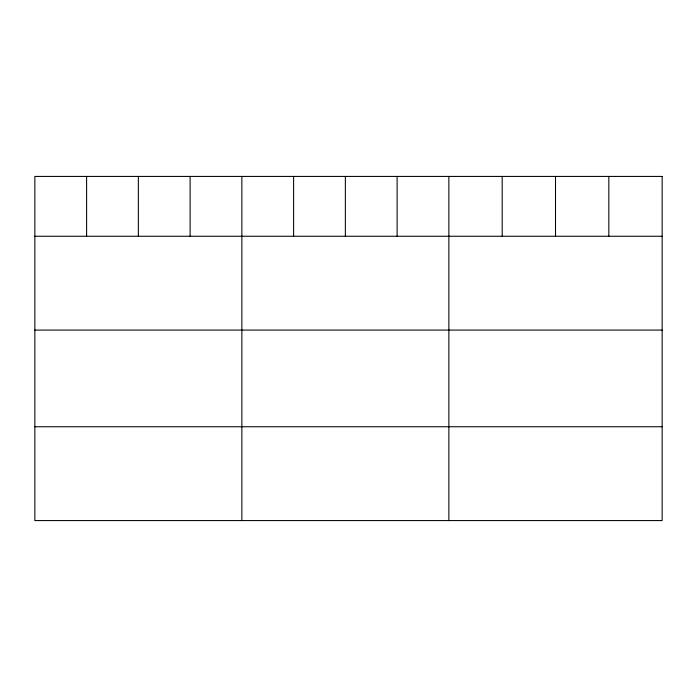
<?xml version="1.0" encoding="UTF-8"?>
<svg xmlns="http://www.w3.org/2000/svg" width="697" height="697" viewBox="0 0 697 697"><rect width="100%" height="100%" fill="white"/><g stroke="black" fill="none" stroke-linecap="round" stroke-linejoin="round"><path stroke-width="1.05" d="M34.85 236.257L662.15 236.257M34.85 330.082L662.15 330.082M34.85 426.747L662.15 426.747M608.829 176.428L608.829 236.257M555.509 176.428L555.509 236.257M502.188 176.428L502.188 236.257M448.868 176.428L448.868 520.572M397.116 176.428L397.116 236.257M345.363 176.428L345.363 236.257M293.611 176.428L293.611 236.257M241.859 176.428L241.859 520.572M190.107 176.428L190.107 236.257M138.355 176.428L138.355 236.257M86.602 176.428L86.602 236.257M662.15 176.428L34.85 176.428L34.85 520.572L662.15 520.572L662.15 176.428"/></g></svg>
